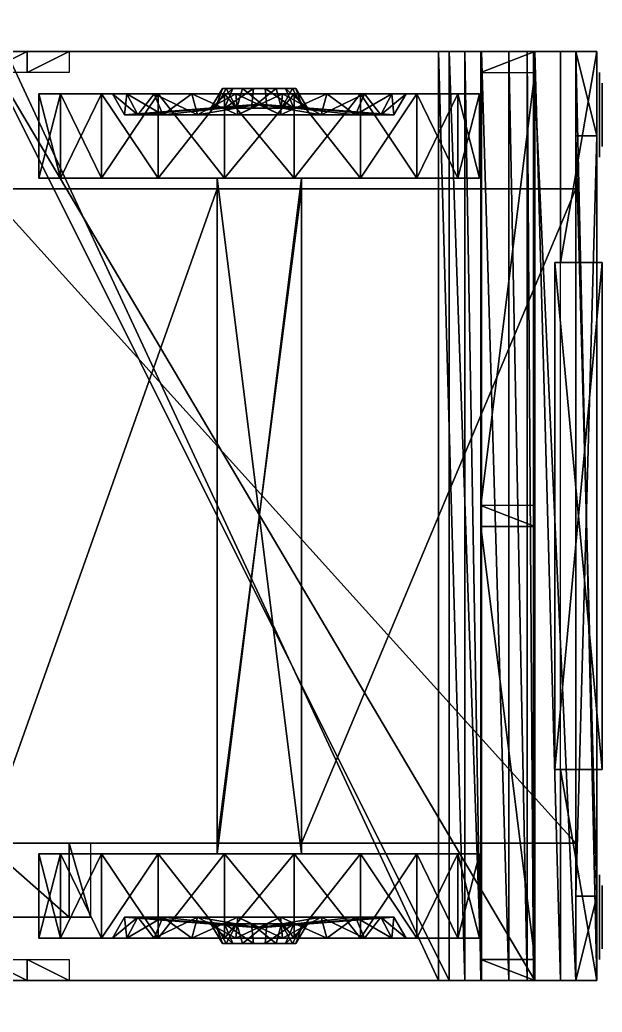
# Model space of a CAD drawing. Extents: x -1345 to -1158, y 336 to 432.
# Drawn here: x -1212.7 to -1157.5, y 337 to 431 of the extents above; entities that cross this region are included whole.
import ezdxf

# ---------------------------------------------------------------- set-up
doc = ezdxf.new("R2010")
doc.units = 0
for name, color, linetype in [('T1-BLACK', 8, 'CONTINUOUS'), ('T1-BODY', 7, 'CONTINUOUS'), ('T1-GLASS', 8, 'CONTINUOUS'), ('T1-HUB', 15, 'CONTINUOUS'), ('T1-LITE', 15, 'CONTINUOUS'), ('T1-ROOF', 7, 'CONTINUOUS'), ('T1-SILV', 15, 'CONTINUOUS'), ('T1-TIRE', 8, 'CONTINUOUS')]:
    doc.layers.add(name, color=color, linetype=linetype)

msp = doc.modelspace()

# ---------------------------------------------------------------- meshes
at = {"layer": 'T1-BLACK'}
mesh = msp.add_polyface(dxfattribs=at)
corners = [(-1157.5, 383, 40), (-1157.5, 383, 73.999893), (-1157.5, 362, 73.999893), (-1216, 428, 47.999996), (-1172, 428, 47.999996), (-1172, 340, 48.000004), (-1168.938477, 428, 47.390995), (-1168.938477, 340, 47.390995), (-1166.343018, 428, 45.656857), (-1166.343018, 340, 45.656864), (-1164.608887, 428, 43.061527), (-1164.608887, 340, 43.061523), (-1164, 428, 39.999996), (-1164, 340, 40.000004), (-1164, 428, 29.999969), (-1164, 340, 29.999977), (-1160, 428, 29.999969), (-1160, 340, 29.999977), (-1186, 352, 27.999908), (-1186, 416, 27.999998), (-1194, 416, 27.999998), (-1186, 352, 17.999908), (-1186, 416, 17.999998), (-1194, 352, 17.999908), (-1194, 416, 17.999998), (-1194, 352, 27.999908), (-1216, 366, 23.999975), (-1216, 402, 23.999905), (-1216, 402, 44), (-1216, 366, 44), (-1260, 366, 23.999975), (-1230, 418, 23.999903), (-1230, 418, 31.999903), (-1230, 350, 32.000004), (-1157.5, 406, 73.999893), (-1157.5, 385, 73.999893), (-1157.5, 385, 40), (-1157.5, 406, 39.999996), (-1229, 418.000122, 21.999952), (-1230, 418.000122, 34.000046), (-1230, 412.000122, 32.392345), (-1230, 407.607788, 27.99999), (-1230, 406.000122, 21.999971), (-1230, 407.607788, 15.999941), (-1230, 412.000122, 11.607594), (-1230, 418.000122, 9.999948), (-1230, 424, 11.607647), (-1230, 428.392029, 15.99995), (-1230, 430, 21.999969), (-1230, 428.392029, 27.999989), (-1230, 424, 32.392345), (-1236, 418.000122, 21.999952), (-1236, 418.000122, 35.000046), (-1236, 411.500122, 33.258377), (-1236, 406.741821, 28.500002), (-1236, 405.000122, 21.999971), (-1236, 406.741821, 15.499941), (-1236, 411.500122, 10.741574), (-1236, 418.000122, 8.999948), (-1236, 424.5, 10.741627), (-1236, 429.257996, 15.49995), (-1236, 431, 21.999969), (-1236, 429.257996, 28.5), (-1236, 424.5, 33.258366), (-1160, 353, 48.000004), (-1160, 415, 47.999996), (-1216, 415, 47.999996), (-1186, 353, 19.999908), (-1186, 415, 19.999998), (-1160, 415, 19.999998), (-1194, 353, 23.999908), (-1194, 415, 23.999998), (-1216, 353, 23.999908), (-1216, 415, 23.999998), (-1216, 353, 48.000004), (-1163.886719, 340, 85.000008), (-1163.886719, 428, 84.999992), (-1216, 428, 84.999992)]
mesh.append_faces([[corners[k] for k in face] for face in [(66, 71, 73)]], dxfattribs={"vtx0": -1})
mesh.append_faces([[corners[k] for k in face] for face in [(73, 72, 74)]], dxfattribs={"vtx0": -1, "vtx1": -1, "vtx2": -1})
mesh.append_faces([[corners[k] for k in face] for face in [(66, 69, 68), (66, 68, 71)]], dxfattribs={"vtx0": -1, "vtx2": -1})
mesh.append_faces([[corners[k] for k in face] for face in [(64, 65, 66), (67, 68, 69), (70, 71, 68), (72, 73, 71), (74, 66, 73)]], dxfattribs={"vtx1": -1, "vtx2": -1})
mesh.append_faces([[corners[k] for k in face] for face in [(0, 1, 2), (3, 4, 5), (4, 6, 7), (6, 8, 9), (8, 10, 11), (10, 12, 13), (12, 14, 15), (14, 16, 17), (18, 19, 20), (21, 22, 19), (23, 24, 22), (25, 20, 24), (26, 27, 28), (28, 29, 26), (27, 26, 30), (31, 32, 33), (34, 35, 36), (36, 37, 34), (38, 39, 40), (38, 40, 41), (38, 41, 42), (38, 42, 43), (38, 43, 44), (38, 44, 45), (38, 45, 46), (38, 46, 47), (38, 47, 48), (38, 48, 49), (38, 49, 50), (38, 50, 39), (51, 52, 53), (51, 53, 54), (51, 54, 55), (51, 55, 56), (51, 56, 57), (51, 57, 58), (51, 58, 59), (51, 59, 60), (51, 60, 61), (51, 61, 62), (51, 62, 63), (51, 63, 52), (66, 65, 69), (75, 76, 77)]], dxfattribs={"vtx2": -1})
mesh = msp.add_polyface(dxfattribs=at)
corners = [(-1157.5, 362, 73.999893), (-1157.5, 362, 40.000004), (-1157.5, 383, 40), (-1172, 340, 48.000004), (-1216, 340, 48.000004), (-1216, 428, 47.999996), (-1168.938477, 340, 47.390995), (-1172, 428, 47.999996), (-1166.343018, 340, 45.656864), (-1168.938477, 428, 47.390995), (-1164.608887, 340, 43.061523), (-1166.343018, 428, 45.656857), (-1164, 340, 40.000004), (-1164.608887, 428, 43.061527), (-1164, 340, 29.999977), (-1164, 428, 39.999996), (-1160, 340, 29.999977), (-1164, 428, 29.999969), (-1194, 416, 27.999998), (-1194, 352, 27.999908), (-1186, 352, 27.999908), (-1186, 416, 27.999998), (-1186, 352, 17.999908), (-1186, 416, 17.999998), (-1194, 352, 17.999908), (-1194, 416, 17.999998), (-1230, 355.999878, 32.392353), (-1230, 349.999878, 34.000053), (-1229, 349.999878, 22.000053), (-1230, 360.392212, 27.999994), (-1230, 361.999878, 21.999975), (-1230, 360.392212, 15.999945), (-1230, 355.999878, 11.607654), (-1230, 349.999878, 9.999953), (-1230, 343.999878, 11.607655), (-1230, 339.607483, 15.999958), (-1230, 337.999817, 21.99991), (-1230, 339.607483, 27.999996), (-1230, 343.999878, 32.392353), (-1236, 361.258179, 28.500006), (-1236, 356.499878, 33.258385), (-1236, 349.999878, 22.000053), (-1236, 362.999878, 21.999975), (-1236, 361.258179, 15.499945), (-1236, 356.499878, 10.741633), (-1236, 349.999878, 8.999953), (-1236, 343.499878, 10.741634), (-1236, 338.741516, 15.499958), (-1236, 336.999817, 21.99991), (-1236, 338.741516, 28.500008), (-1236, 343.499878, 33.258373), (-1236, 349.999878, 35.000053), (-1230, 350, 32.000004), (-1230, 350, 24.000004), (-1230, 418, 23.999903), (-1216, 353, 48.000004), (-1216, 353, 46.000004), (-1216, 346, 46.000004), (-1216, 346, 48.000004), (-1208, 353, 46.000004), (-1208, 346, 46.000004), (-1206, 353, 48.000004), (-1206, 346, 48.000004), (-1216, 415, 47.999996), (-1160, 353, 48.000004), (-1160, 415, 19.999998), (-1160, 353, 19.999908), (-1186, 353, 19.999908), (-1186, 415, 19.999998), (-1194, 353, 23.999908), (-1194, 415, 23.999998), (-1216, 353, 23.999908), (-1216, 428, 84.999992), (-1216, 340, 85.000008), (-1163.886719, 340, 85.000008)]
mesh.append_faces([[corners[k] for k in face] for face in [(63, 55, 64), (65, 66, 67), (68, 67, 69), (70, 69, 71)]], dxfattribs={"vtx0": -1, "vtx1": -1, "vtx2": -1})
mesh.append_faces([[corners[k] for k in face] for face in [(71, 69, 55)]], dxfattribs={"vtx1": -1})
mesh.append_faces([[corners[k] for k in face] for face in [(67, 66, 55), (69, 67, 55)]], dxfattribs={"vtx1": -1, "vtx2": -1})
mesh.append_faces([[corners[k] for k in face] for face in [(0, 1, 2), (3, 4, 5), (6, 3, 7), (8, 6, 9), (10, 8, 11), (12, 10, 13), (14, 12, 15), (16, 14, 17), (18, 19, 20), (21, 20, 22), (23, 22, 24), (25, 24, 19), (26, 27, 28), (29, 26, 28), (30, 29, 28), (31, 30, 28), (32, 31, 28), (33, 32, 28), (34, 33, 28), (35, 34, 28), (36, 35, 28), (37, 36, 28), (38, 37, 28), (27, 38, 28), (39, 40, 41), (42, 39, 41), (43, 42, 41), (44, 43, 41), (45, 44, 41), (46, 45, 41), (47, 46, 41), (48, 47, 41), (49, 48, 41), (50, 49, 41), (51, 50, 41), (52, 53, 54), (55, 56, 57), (57, 58, 55), (56, 59, 60), (60, 57, 56), (59, 61, 62), (62, 60, 59), (58, 57, 60), (60, 62, 58), (66, 64, 55), (72, 73, 74)]], dxfattribs={"vtx2": -1})
at = {"layer": 'T1-BODY'}
mesh = msp.add_polyface(dxfattribs=at)
corners = [(-1216, 428, 48.000076), (-1216, 340, 48.000137), (-1163.886719, 428, 84.999992), (-1161.434082, 428, 74.999992), (-1161.434082, 340, 75.000008), (-1163.886719, 340, 85.000008), (-1161.434082, 360, 75), (-1158, 360, 61.000137), (-1158, 340, 61.000137), (-1158, 360, 38.000137), (-1158, 340, 38.000137), (-1158, 428, 38.00013), (-1157.999512, 428, 30.00013), (-1157.999512, 340, 30.000137), (-1216, 342, 48.000084), (-1216, 342, 34.000137), (-1216, 340, 34.000137), (-1212, 342, 34.000137), (-1212, 340, 34.000137), (-1208, 342, 48.000084), (-1208, 340, 48.000137), (-1216, 340, 85.000008), (-1216, 340, 61.000137), (-1157.999512, 340, 48.000137), (-1172, 340, 48.000137), (-1168.938477, 340, 47.391129), (-1166.343018, 340, 45.656998), (-1164.608887, 340, 43.061657), (-1164, 340, 40.000137), (-1164, 340, 30.000137), (-1161.434082, 408, 75), (-1158, 408, 61.00013), (-1158, 428, 61.000076), (-1158, 408, 37.999943), (-1216, 426, 48.00013), (-1216, 426, 34.00013), (-1216, 428, 34.00013), (-1212, 426, 34.00013), (-1212, 428, 34.00013), (-1208, 426, 48.00013), (-1208, 428, 48.000076), (-1216, 428, 84.999992), (-1216, 428, 61.000076), (-1157.999512, 428, 48.000076), (-1172, 428, 48.000076), (-1168.938477, 428, 47.391068), (-1166.343018, 428, 45.656937), (-1164.608887, 428, 43.061596), (-1164, 428, 40.00013), (-1164, 428, 30.00013), (-1160, 340, 30.000137), (-1160, 428, 30.00013)]
mesh.append_faces([[corners[k] for k in face] for face in [(25, 23, 24), (26, 23, 25), (27, 23, 26), (28, 23, 27), (44, 43, 45), (45, 43, 46), (46, 43, 47), (47, 43, 48)]])
mesh.append_faces([[corners[k] for k in face] for face in [(4, 3, 2), (2, 5, 4), (8, 7, 6), (6, 4, 8), (10, 9, 7), (7, 8, 10), (13, 12, 11), (11, 10, 13), (14, 15, 16), (16, 1, 14), (15, 17, 18), (18, 16, 15), (17, 19, 20), (20, 18, 17), (8, 5, 21), (21, 22, 8), (23, 8, 22), (22, 1, 23), (18, 20, 1), (1, 16, 18), (13, 23, 28), (28, 29, 13), (30, 31, 32), (32, 3, 30), (31, 33, 11), (11, 32, 31), (36, 35, 34), (34, 0, 36), (38, 37, 35), (35, 36, 38), (40, 39, 37), (37, 38, 40), (41, 2, 32), (32, 42, 41), (42, 32, 43), (43, 0, 42), (0, 40, 38), (38, 36, 0), (48, 43, 12), (12, 49, 48), (13, 50, 51), (51, 12, 13)]], dxfattribs={"vtx2": -1})
at = {"layer": 'T1-GLASS'}
mesh = msp.add_polyface(dxfattribs=at)
corners = [(-1169, 383, 106), (-1163.886719, 383, 85), (-1163.886719, 342, 85), (-1169, 342, 106), (-1200, 340, 106.000008), (-1175.215576, 340, 106.000008), (-1170.064697, 340, 85.000008), (-1200, 340, 85.000008), (-1169, 385, 106), (-1163.886719, 385, 85), (-1163.886719, 426, 85), (-1169, 426, 106), (-1200, 428, 105.999992), (-1175.215576, 428, 105.999992), (-1170.064697, 428, 84.999992), (-1200, 428, 84.999992)]
mesh.append_faces([[corners[k] for k in face] for face in [(2, 1, 0), (0, 3, 2), (6, 5, 4), (4, 7, 6), (10, 9, 8), (8, 11, 10), (14, 13, 12), (12, 15, 14)]], dxfattribs={"vtx2": -1})
at = {"layer": 'T1-HUB'}
mesh = msp.add_polyface(dxfattribs=at)
corners = [(-1192.022217, 422, 33.650085), (-1195.866455, 422, 32.401047), (-1196.399414, 424, 33.447487), (-1192.205811, 424, 34.810078), (-1199.136719, 422, 30.025227), (-1199.967285, 424, 30.855677), (-1201.511963, 422, 26.755257), (-1202.558594, 424, 27.288465), (-1202.76123, 422, 22.911137), (-1203.920898, 424, 23.094866), (-1202.76123, 422, 18.869156), (-1203.921143, 424, 18.685415), (-1201.511963, 422, 15.024997), (-1202.558594, 424, 14.491793), (-1199.13623, 422, 11.755051), (-1199.966797, 424, 10.924513), (-1195.866699, 422, 9.37916), (-1196.399902, 424, 8.332644), (-1192.022217, 422, 8.130145), (-1192.205811, 424, 6.970127), (-1187.796387, 424, 6.970155), (-1187.97998, 422, 33.650116), (-1190.001221, 423, 20.890125), (-1187.980225, 422, 8.130185), (-1190.55249, 424.5, 24.370106), (-1192.492676, 424.5, 23.381527), (-1193.283936, 422.640625, 24.173096), (-1190.727539, 422.640625, 25.47567), (-1193.480957, 424.5, 21.441347), (-1194.586914, 422.640625, 21.616426), (-1193.140381, 424.5, 19.290577), (-1194.137939, 422.640625, 18.782347), (-1191.60083, 424.5, 17.750755), (-1192.108887, 422.640625, 16.753349), (-1189.449951, 424.5, 17.410135), (-1189.274902, 422.640625, 16.304449), (-1190.001221, 424.5, 20.890125)]
mesh.append_faces([[corners[k] for k in face] for face in [(4, 1, 22), (6, 4, 22), (8, 6, 22), (10, 8, 22), (12, 10, 22), (14, 12, 22), (16, 14, 22), (18, 16, 22), (23, 18, 22), (28, 25, 36), (30, 28, 36), (32, 30, 36), (34, 32, 36)]], dxfattribs={"vtx0": -1, "vtx1": -1, "vtx2": -1})
mesh.append_faces([[corners[k] for k in face] for face in [(1, 0, 22), (25, 24, 36)]], dxfattribs={"vtx0": -1, "vtx2": -1})
mesh.append_faces([[corners[k] for k in face] for face in [(5, 2, 1), (7, 5, 4), (9, 7, 6), (11, 9, 8), (13, 11, 10), (15, 13, 12), (17, 15, 14), (19, 17, 16), (20, 19, 18), (29, 26, 25), (31, 29, 28), (33, 31, 30), (35, 33, 32)]], dxfattribs={"vtx1": -1, "vtx2": -1})
mesh.append_faces([[corners[k] for k in face] for face in [(0, 1, 2), (2, 3, 0), (1, 4, 5), (4, 6, 7), (6, 8, 9), (8, 10, 11), (10, 12, 13), (12, 14, 15), (14, 16, 17), (16, 18, 19), (21, 0, 3), (24, 25, 26), (26, 27, 24), (25, 28, 29), (28, 30, 31), (30, 32, 33), (32, 34, 35)]], dxfattribs={"vtx2": -1})
mesh = msp.add_polyface(dxfattribs=at)
corners = [(-1192.022217, 422, 8.130145), (-1187.980225, 422, 8.130185), (-1187.796387, 424, 6.970155), (-1184.135986, 422, 9.379215), (-1183.602783, 424, 8.332726), (-1180.865967, 422, 11.755031), (-1180.0354, 424, 10.924522), (-1178.490479, 422, 15.024977), (-1177.444092, 424, 14.491743), (-1177.241699, 422, 18.869076), (-1176.081543, 424, 18.685366), (-1177.241211, 422, 22.911097), (-1176.081055, 424, 23.094835), (-1178.490723, 422, 26.755196), (-1177.444092, 424, 27.288406), (-1180.866211, 422, 30.025217), (-1180.035889, 424, 30.855696), (-1184.135986, 422, 32.401096), (-1183.602783, 424, 33.447556), (-1187.97998, 422, 33.650116), (-1187.796387, 424, 34.810104), (-1192.205811, 424, 34.810078), (-1190.001221, 423, 20.890125), (-1192.022217, 422, 33.650085), (-1189.449951, 424.5, 17.410135), (-1187.509766, 424.5, 18.398706), (-1186.718506, 422.640625, 17.607136), (-1189.274902, 422.640625, 16.304449), (-1186.521484, 424.5, 20.338905), (-1185.415527, 422.640625, 20.163826), (-1186.862061, 424.5, 22.489676), (-1185.864502, 422.640625, 22.997906), (-1188.401611, 424.5, 24.029476), (-1187.893555, 422.640625, 25.026749), (-1190.55249, 424.5, 24.370106), (-1190.727539, 422.640625, 25.47567), (-1190.001221, 424.5, 20.890125)]
mesh.append_faces([[corners[k] for k in face] for face in [(3, 1, 22), (5, 3, 22), (7, 5, 22), (9, 7, 22), (11, 9, 22), (13, 11, 22), (15, 13, 22), (17, 15, 22), (19, 17, 22), (23, 19, 22), (25, 24, 36), (28, 25, 36), (30, 28, 36), (32, 30, 36), (34, 32, 36)]], dxfattribs={"vtx0": -1, "vtx1": -1, "vtx2": -1})
mesh.append_faces([[corners[k] for k in face] for face in [(4, 2, 1), (6, 4, 3), (8, 6, 5), (10, 8, 7), (12, 10, 9), (14, 12, 11), (16, 14, 13), (18, 16, 15), (20, 18, 17), (21, 20, 19), (26, 27, 24), (29, 26, 25), (31, 29, 28), (33, 31, 30), (35, 33, 32)]], dxfattribs={"vtx1": -1, "vtx2": -1})
mesh.append_faces([[corners[k] for k in face] for face in [(0, 1, 2), (1, 3, 4), (3, 5, 6), (5, 7, 8), (7, 9, 10), (9, 11, 12), (11, 13, 14), (13, 15, 16), (15, 17, 18), (17, 19, 20), (24, 25, 26), (25, 28, 29), (28, 30, 31), (30, 32, 33), (32, 34, 35)]], dxfattribs={"vtx2": -1})
mesh = msp.add_polyface(dxfattribs=at)
corners = [(-1196.399414, 344.000183, 33.447495), (-1195.866455, 346.000122, 32.401054), (-1192.022217, 346.000183, 33.650093), (-1192.205811, 344.000122, 34.810085), (-1199.967285, 344.000183, 30.855684), (-1199.136719, 346.000183, 30.025234), (-1202.558594, 344.000122, 27.288473), (-1201.511963, 346.000122, 26.755198), (-1203.920898, 344.000122, 23.094873), (-1202.76123, 346.000122, 22.911144), (-1203.921143, 344.000122, 18.685423), (-1202.76123, 346.000122, 18.869164), (-1202.558594, 344.000122, 14.4918), (-1201.511963, 346.000122, 15.024989), (-1199.966797, 344.000122, 10.924567), (-1199.13623, 346.000122, 11.75501), (-1196.399902, 344.000183, 8.332699), (-1195.866699, 346.000183, 9.379119), (-1192.205811, 344.000183, 6.970119), (-1192.022217, 346.000122, 8.130104), (-1187.796387, 344.000122, 6.970149), (-1187.97998, 346.000122, 33.650124), (-1190.001221, 345, 20.890133), (-1187.980225, 346.000183, 8.130144), (-1193.283936, 345.359497, 24.173103), (-1192.492676, 343.5, 23.381535), (-1190.55249, 343.5, 24.370113), (-1190.727539, 345.359497, 25.475744), (-1194.586914, 345.359497, 21.616434), (-1193.480957, 343.5, 21.441355), (-1194.137939, 345.359497, 18.782354), (-1193.140381, 343.5, 19.290585), (-1192.108887, 345.359497, 16.753424), (-1191.60083, 343.5, 17.750763), (-1189.274902, 345.359497, 16.304523), (-1189.449951, 343.5, 17.410143), (-1190.001221, 343.5, 20.890133)]
mesh.append_faces([[corners[k] for k in face] for face in [(22, 1, 5), (22, 5, 7), (22, 7, 9), (22, 9, 11), (22, 11, 13), (22, 13, 15), (22, 15, 17), (22, 17, 19), (22, 19, 23), (36, 25, 29), (36, 29, 31), (36, 31, 33), (36, 33, 35)]], dxfattribs={"vtx0": -1, "vtx1": -1, "vtx2": -1})
mesh.append_faces([[corners[k] for k in face] for face in [(1, 0, 4), (5, 4, 6), (7, 6, 8), (9, 8, 10), (11, 10, 12), (13, 12, 14), (15, 14, 16), (17, 16, 18), (19, 18, 20), (25, 24, 28), (29, 28, 30), (31, 30, 32), (33, 32, 34)]], dxfattribs={"vtx0": -1, "vtx2": -1})
mesh.append_faces([[corners[k] for k in face] for face in [(22, 2, 1), (36, 26, 25)]], dxfattribs={"vtx1": -1, "vtx2": -1})
mesh.append_faces([[corners[k] for k in face] for face in [(0, 1, 2), (2, 3, 0), (4, 5, 1), (6, 7, 5), (8, 9, 7), (10, 11, 9), (12, 13, 11), (14, 15, 13), (16, 17, 15), (18, 19, 17), (3, 2, 21), (24, 25, 26), (26, 27, 24), (28, 29, 25), (30, 31, 29), (32, 33, 31), (34, 35, 33)]], dxfattribs={"vtx2": -1})
mesh = msp.add_polyface(dxfattribs=at)
corners = [(-1187.796387, 344.000122, 6.970149), (-1187.980225, 346.000183, 8.130144), (-1192.022217, 346.000122, 8.130104), (-1183.602783, 344.000122, 8.332781), (-1184.135986, 346.000122, 9.379174), (-1180.0354, 344.000122, 10.924577), (-1180.865967, 346.000122, 11.75499), (-1177.444092, 344.000183, 14.491751), (-1178.490479, 346.000122, 15.024969), (-1176.081543, 344.000122, 18.685373), (-1177.241699, 346.000183, 18.869083), (-1176.081055, 344.000122, 23.094843), (-1177.241211, 346.000122, 22.911104), (-1177.444092, 344.000122, 27.288414), (-1178.490723, 346.000183, 26.755136), (-1180.035889, 344.000183, 30.855703), (-1180.866211, 346.000122, 30.025225), (-1183.602783, 344.000122, 33.447563), (-1184.135986, 346.000122, 32.401104), (-1187.796387, 344.000122, 34.810112), (-1187.97998, 346.000122, 33.650124), (-1192.205811, 344.000122, 34.810085), (-1190.001221, 345, 20.890133), (-1192.022217, 346.000183, 33.650093), (-1186.718506, 345.359497, 17.607143), (-1187.509766, 343.5, 18.398714), (-1189.449951, 343.5, 17.410143), (-1189.274902, 345.359497, 16.304523), (-1185.415527, 345.359619, 20.163834), (-1186.521484, 343.5, 20.338913), (-1185.864502, 345.359619, 22.997913), (-1186.862061, 343.5, 22.489683), (-1187.893555, 345.359497, 25.026823), (-1188.401611, 343.5, 24.029484), (-1190.727539, 345.359497, 25.475744), (-1190.55249, 343.5, 24.370113), (-1190.001221, 343.5, 20.890133)]
mesh.append_faces([[corners[k] for k in face] for face in [(22, 1, 4), (22, 4, 6), (22, 6, 8), (22, 8, 10), (22, 10, 12), (22, 12, 14), (22, 14, 16), (22, 16, 18), (22, 18, 20), (22, 20, 23), (36, 26, 25), (36, 25, 29), (36, 29, 31), (36, 31, 33), (36, 33, 35)]], dxfattribs={"vtx0": -1, "vtx1": -1, "vtx2": -1})
mesh.append_faces([[corners[k] for k in face] for face in [(1, 0, 3), (4, 3, 5), (6, 5, 7), (8, 7, 9), (10, 9, 11), (12, 11, 13), (14, 13, 15), (16, 15, 17), (18, 17, 19), (20, 19, 21), (26, 27, 24), (25, 24, 28), (29, 28, 30), (31, 30, 32), (33, 32, 34)]], dxfattribs={"vtx0": -1, "vtx2": -1})
mesh.append_faces([[corners[k] for k in face] for face in [(0, 1, 2), (3, 4, 1), (5, 6, 4), (7, 8, 6), (9, 10, 8), (11, 12, 10), (13, 14, 12), (15, 16, 14), (17, 18, 16), (19, 20, 18), (24, 25, 26), (28, 29, 25), (30, 31, 29), (32, 33, 31), (34, 35, 33)]], dxfattribs={"vtx2": -1})
at = {"layer": 'T1-LITE'}
mesh = msp.add_polyface(dxfattribs=at)
corners = [(-1157.5, 348.598022, 43.500004), (-1157.5, 347.5, 44.598022), (-1157.5, 346, 45.000004), (-1157.5, 344.5, 44.598022), (-1157.5, 343.401978, 43.500004), (-1157.5, 343, 42.000004), (-1157.5, 343.401978, 40.500004), (-1157.5, 344.5, 39.401985), (-1157.5, 346, 39.000004), (-1157.5, 347.5, 39.401985), (-1157.5, 348.598022, 40.500004), (-1157.5, 349, 42.000004), (-1157.5, 419.401978, 43.499996), (-1157.5, 420.5, 44.598015), (-1157.5, 422, 44.999996), (-1157.5, 423.5, 44.598015), (-1157.5, 424.598022, 43.499996), (-1157.5, 425, 41.999996), (-1157.5, 424.598022, 40.499996), (-1157.5, 423.5, 39.401978), (-1157.5, 422, 38.999996), (-1157.5, 420.5, 39.401978), (-1157.5, 419.401978, 40.499996), (-1157.5, 419, 41.999996)]
mesh.append_faces([[corners[k] for k in face] for face in [(0, 10, 11)]], dxfattribs={"vtx0": -1})
mesh.append_faces([[corners[k] for k in face] for face in [(0, 2, 3), (0, 3, 4), (0, 4, 5), (0, 5, 6), (0, 6, 7), (0, 7, 8), (0, 8, 9), (0, 9, 10)]], dxfattribs={"vtx0": -1, "vtx2": -1})
mesh.append_faces([[corners[k] for k in face] for face in [(23, 22, 12)]], dxfattribs={"vtx1": -1})
mesh.append_faces([[corners[k] for k in face] for face in [(15, 14, 12), (16, 15, 12), (17, 16, 12), (18, 17, 12), (19, 18, 12), (20, 19, 12), (21, 20, 12), (22, 21, 12)]], dxfattribs={"vtx1": -1, "vtx2": -1})
mesh.append_faces([[corners[k] for k in face] for face in [(0, 1, 2), (14, 13, 12)]], dxfattribs={"vtx2": -1})
at = {"layer": 'T1-ROOF'}
mesh = msp.add_polyface(dxfattribs=at)
corners = [(-1216, 428, 48.000076), (-1216, 428, 111.999992), (-1216, 340, 112.000275), (-1216, 340, 48.000137), (-1214, 428, 113.999992), (-1214, 340, 114.000275), (-1173, 428, 114.000092), (-1173, 340, 114.000374), (-1170.523682, 428, 112.057594), (-1170.523682, 340, 112.057877), (-1169, 428, 105.999992), (-1169, 340, 106.000275), (-1163.886719, 428, 84.999992), (-1163.886719, 340, 85.000008), (-1175.21582, 340, 106.000175), (-1200, 340, 106.000275), (-1200, 340, 85.000008), (-1216, 340, 85.000008), (-1170.064697, 340, 85.000008), (-1169, 342, 106), (-1163.886719, 342, 85), (-1175.21582, 428, 105.999893), (-1200, 428, 105.999992), (-1200, 428, 84.999992), (-1216, 428, 84.999992), (-1170.064697, 428, 84.999992), (-1169, 426, 106.000267), (-1163.886719, 426, 85)]
mesh.append_faces([[corners[k] for k in face] for face in [(2, 15, 5), (9, 7, 14), (14, 11, 9), (4, 22, 1), (21, 6, 8), (8, 10, 21)]])
mesh.append_faces([[corners[k] for k in face] for face in [(2, 1, 0), (0, 3, 2), (5, 4, 1), (1, 2, 5), (7, 6, 4), (4, 5, 7), (9, 8, 6), (6, 7, 9), (11, 10, 8), (8, 9, 11), (14, 7, 5), (5, 15, 14), (16, 15, 2), (2, 17, 16), (13, 11, 14), (14, 18, 13), (13, 20, 19), (19, 11, 13), (4, 6, 21), (21, 22, 4), (1, 22, 23), (23, 24, 1), (21, 10, 12), (12, 25, 21), (26, 27, 12), (12, 10, 26)]], dxfattribs={"vtx2": -1})
at = {"layer": 'T1-SILV'}
mesh = msp.add_polyface(dxfattribs=at)
corners = [(-1169, 385, 106), (-1163.886719, 385, 85), (-1163.886719, 383, 85), (-1169, 383, 106.000267), (-1160, 340, 30.000137), (-1160, 428, 30.00013), (-1160, 428, 21.999996), (-1160, 340, 22.000004), (-1160, 420, 30.000076), (-1160, 348, 30.000137), (-1160, 348, 16.000004), (-1160, 420, 15.999997), (-1158, 348, 22.000004), (-1158, 348, 30.000137), (-1158, 348, 16.000004), (-1158, 420, 30.000076), (-1158, 420, 15.999997), (-1157.75, 342, 46.000137), (-1157.75, 350, 46.000137), (-1157.75, 350, 38.000137), (-1157.75, 342, 38.000137), (-1162, 360, 76), (-1162, 408, 76), (-1157.5, 408, 76), (-1157.5, 360, 76), (-1162, 408, 37.999943), (-1162, 360, 38.000137), (-1157.5, 360, 38.000137), (-1157.5, 408, 37.999943), (-1228, 350, 56.000137), (-1224, 350, 56.000137), (-1224, 350, 51.828506), (-1228, 346, 56.000137), (-1224, 346, 56.000137), (-1224, 346, 51.828506), (-1222.171631, 350, 50.000137), (-1216, 350, 50.000137), (-1216, 350, 46.000137), (-1222.171631, 346, 50.000137), (-1216, 346, 50.000137), (-1216, 346, 46.000137), (-1223.828125, 350, 46.000137), (-1223.828125, 346, 46.000137), (-1228, 350, 50.171768), (-1228, 346, 50.171768), (-1228.828369, 345.17157, 56.000137), (-1226, 344, 56.000137), (-1223.171631, 345.17157, 56.000137), (-1222, 348, 56.000137), (-1223.171631, 350.82843, 56.000137), (-1226, 352, 56.000137), (-1228.828369, 350.82843, 56.000137), (-1230, 348, 56.000137), (-1228.828369, 345.17157, 108), (-1226, 344, 108), (-1223.171631, 345.17157, 108), (-1222, 348, 108), (-1223.171631, 350.82843, 108), (-1226, 352, 108), (-1228.828369, 350.82843, 108), (-1230, 348, 108), (-1228, 348, 108), (-1227.414063, 346.585815, 108), (-1227.414063, 346.585815, 161), (-1228, 348, 161), (-1226, 346, 108), (-1226, 346, 161), (-1224.585938, 346.585815, 108), (-1224.585938, 346.585815, 161), (-1224, 348, 108), (-1224, 348, 161), (-1224.585938, 349.414185, 108), (-1224.585938, 349.414185, 161), (-1226, 350, 108), (-1226, 350, 161), (-1227.414063, 349.414185, 108), (-1227.414063, 349.414185, 161), (-1158, 420, 21.999996), (-1157.75, 426, 46.00013), (-1157.75, 418, 46.000076), (-1157.75, 418, 38.000076), (-1157.75, 426, 38.00013), (-1157.5, 362, 38.000137), (-1157.5, 362, 75.999893), (-1157.5, 406, 37.999943), (-1157.5, 406, 75.999893), (-1157.5, 362, 40.000137), (-1157.5, 406, 39.999943), (-1157.5, 362, 73.999893), (-1157.5, 406, 73.999893), (-1157.5, 385, 40.000134), (-1157.5, 383, 40.000134), (-1157.5, 383, 73.999893), (-1157.5, 385, 73.999893)]
mesh.append_faces([[corners[k] for k in face] for face in [(7, 14, 12), (13, 9, 4), (7, 10, 14), (77, 16, 6), (5, 8, 15), (16, 11, 6)]])
mesh.append_faces([[corners[k] for k in face] for face in [(53, 59, 60)]], dxfattribs={"vtx0": -1})
mesh.append_faces([[corners[k] for k in face] for face in [(35, 37, 41), (35, 41, 43), (34, 32, 44), (43, 31, 35), (53, 55, 56), (53, 56, 57), (53, 57, 58), (53, 58, 59)]], dxfattribs={"vtx0": -1, "vtx2": -1})
mesh.append_faces([[corners[k] for k in face] for face in [(52, 51, 45)]], dxfattribs={"vtx1": -1})
mesh.append_faces([[corners[k] for k in face] for face in [(42, 40, 38), (44, 42, 38), (43, 29, 31), (38, 34, 44), (48, 47, 45), (49, 48, 45), (50, 49, 45), (51, 50, 45)]], dxfattribs={"vtx1": -1, "vtx2": -1})
mesh.append_faces([[corners[k] for k in face] for face in [(2, 1, 0), (0, 3, 2), (4, 5, 6), (6, 7, 4), (10, 9, 8), (8, 11, 10), (4, 7, 12), (12, 13, 4), (15, 8, 9), (9, 13, 15), (14, 10, 11), (11, 16, 14), (19, 18, 17), (17, 20, 19), (23, 22, 21), (21, 24, 23), (27, 26, 25), (25, 28, 27), (24, 21, 26), (26, 27, 24), (29, 30, 31), (34, 33, 32), (33, 30, 29), (29, 32, 33), (34, 31, 30), (30, 33, 34), (35, 36, 37), (40, 39, 38), (39, 36, 35), (35, 38, 39), (40, 37, 36), (36, 39, 40), (42, 41, 37), (37, 40, 42), (44, 43, 41), (41, 42, 44), (32, 29, 43), (43, 44, 32), (38, 35, 31), (31, 34, 38), (47, 46, 45), (53, 54, 55), (52, 45, 53), (53, 60, 52), (45, 46, 54), (54, 53, 45), (46, 47, 55), (55, 54, 46), (47, 48, 56), (56, 55, 47), (48, 49, 57), (57, 56, 48), (49, 50, 58), (58, 57, 49), (50, 51, 59), (59, 58, 50), (51, 52, 60), (60, 59, 51), (61, 62, 63), (63, 64, 61), (62, 65, 66), (66, 63, 62), (65, 67, 68), (68, 66, 65), (67, 69, 70), (70, 68, 67), (69, 71, 72), (72, 70, 69), (71, 73, 74), (74, 72, 71), (73, 75, 76), (76, 74, 73), (75, 61, 64), (64, 76, 75), (77, 6, 5), (5, 15, 77), (78, 79, 80), (80, 81, 78), (25, 22, 23), (23, 28, 25), (13, 14, 16), (16, 15, 13), (27, 82, 83), (83, 24, 27), (85, 84, 28), (28, 23, 85), (86, 82, 84), (84, 87, 86), (88, 89, 85), (85, 83, 88), (92, 91, 90), (90, 93, 92)]], dxfattribs={"vtx2": -1})
at = {"layer": 'T1-TIRE'}
mesh = msp.add_polyface(dxfattribs=at)
corners = [(-1294.328613, 416, 17.404839), (-1294.329102, 416, 23.952759), (-1294.329102, 406, 23.952759), (-1294.328613, 406, 17.404839), (-1294.328613, 428, 17.404837), (-1294.329102, 428, 23.952757), (-1294.329102, 418, 23.952757), (-1294.328613, 418, 17.404837), (-1204.943359, 424, 35.826508), (-1208.830078, 424, 30.477337), (-1208.82959, 416, 30.477388), (-1204.943359, 416, 35.826508), (-1210.873047, 424, 24.189096), (-1210.873047, 416, 24.189077), (-1210.873047, 424, 17.577177), (-1210.873047, 416, 17.577179), (-1208.829834, 424, 11.288853), (-1208.830078, 416, 11.288834), (-1204.943848, 424, 5.9397), (-1204.943359, 416, 5.939744), (-1202.553223, 424, 27.279297), (-1203.915527, 424, 23.087116), (-1203.915283, 424, 18.679186), (-1294.328613, 362, 17.404842), (-1294.328613, 352, 17.404842), (-1296.352539, 352, 11.177259), (-1294.329102, 362, 23.952763), (-1294.329102, 352, 23.952763), (-1294.328613, 350, 17.404844), (-1294.328613, 340, 17.404844), (-1296.352539, 340, 11.17726), (-1294.329102, 350, 23.952765), (-1294.329102, 340, 23.952765), (-1208.82959, 352, 30.477325), (-1208.830078, 344, 30.477345), (-1204.943359, 344, 35.826515), (-1210.873047, 352, 24.189081), (-1210.873047, 344, 24.189104), (-1210.873047, 352, 17.577183), (-1210.873047, 344, 17.577185), (-1208.830078, 352, 11.288839), (-1208.829834, 344, 11.288907), (-1204.943359, 352, 5.93975), (-1204.943848, 344, 5.939693), (-1202.553223, 344, 27.279305), (-1203.915527, 344, 23.087124), (-1203.915283, 344, 18.679193)]
mesh.append_faces([[corners[k] for k in face] for face in [(2, 3, 0), (6, 7, 4), (10, 11, 8), (13, 10, 9), (15, 13, 12), (17, 15, 14), (19, 17, 16), (12, 9, 20), (14, 12, 21), (16, 14, 22), (24, 23, 26), (29, 28, 31), (34, 33, 36), (37, 36, 38), (39, 38, 40), (41, 40, 42), (44, 34, 37), (45, 37, 39), (46, 39, 41)]], dxfattribs={"vtx0": -1, "vtx1": -1, "vtx2": -1})
mesh.append_faces([[corners[k] for k in face] for face in [(0, 1, 2), (4, 5, 6), (8, 9, 10), (9, 12, 13), (12, 14, 15), (14, 16, 17), (16, 18, 19), (23, 24, 25), (26, 27, 24), (28, 29, 30), (31, 32, 29), (33, 34, 35), (36, 37, 34), (38, 39, 37), (40, 41, 39), (42, 43, 41)]], dxfattribs={"vtx2": -1})
mesh = msp.add_polyface(dxfattribs=at)
corners = [(-1204.943359, 416, 35.826508), (-1208.82959, 416, 30.477388), (-1190, 416, 20.883127), (-1210.873047, 416, 24.189077), (-1210.873047, 416, 17.577179), (-1208.830078, 416, 11.288834), (-1204.943359, 416, 5.939744), (-1199.594482, 424, 39.712875), (-1204.943359, 424, 35.826508), (-1199.594482, 416, 39.712856), (-1204.943848, 424, 5.9397), (-1199.594482, 424, 2.053372), (-1199.594482, 416, 2.053372), (-1199.962402, 424, 30.845377), (-1202.553223, 424, 27.279297), (-1208.830078, 424, 30.477337), (-1203.915527, 424, 23.087116), (-1210.873047, 424, 24.189096), (-1203.915283, 424, 18.679186), (-1210.873047, 424, 17.577177), (-1202.553223, 424, 14.486923), (-1208.829834, 424, 11.288853), (-1199.962402, 424, 10.920833), (-1190, 352, 20.883131), (-1208.82959, 352, 30.477325), (-1204.943359, 352, 35.826515), (-1210.873047, 352, 24.189081), (-1210.873047, 352, 17.577183), (-1208.830078, 352, 11.288839), (-1204.943359, 352, 5.93975), (-1204.943359, 344, 35.826515), (-1199.594482, 344, 39.712883), (-1199.594482, 352, 39.712864), (-1199.594482, 352, 2.053378), (-1199.594482, 344, 2.053379), (-1204.943848, 344, 5.939693), (-1208.830078, 344, 30.477345), (-1202.553223, 344, 27.279305), (-1199.962402, 344, 30.845385), (-1210.873047, 344, 24.189104), (-1203.915527, 344, 23.087124), (-1210.873047, 344, 17.577185), (-1203.915283, 344, 18.679193), (-1208.829834, 344, 11.288907), (-1202.553223, 344, 14.486931), (-1199.962402, 344, 10.920887)]
mesh.append_faces([[corners[k] for k in face] for face in [(0, 1, 2), (1, 3, 2), (3, 4, 2), (4, 5, 2), (5, 6, 2), (23, 24, 25), (23, 26, 24), (23, 27, 26), (23, 28, 27), (23, 29, 28)]])
mesh.append_faces([[corners[k] for k in face] for face in [(0, 9, 7), (12, 6, 10), (15, 8, 13), (10, 21, 20), (11, 10, 22), (31, 32, 25), (30, 25, 24), (35, 29, 33), (38, 30, 36), (44, 43, 35), (45, 35, 34)]], dxfattribs={"vtx0": -1, "vtx1": -1, "vtx2": -1})
mesh.append_faces([[corners[k] for k in face] for face in [(7, 8, 0), (10, 11, 12), (13, 14, 15), (14, 16, 17), (16, 18, 19), (18, 20, 21), (20, 22, 10), (25, 30, 31), (33, 34, 35), (36, 37, 38), (39, 40, 37), (41, 42, 40), (43, 44, 42), (35, 45, 44)]], dxfattribs={"vtx2": -1})
mesh = msp.add_polyface(dxfattribs=at)
corners = [(-1193.306152, 416, 41.756065), (-1199.594482, 416, 39.712856), (-1190, 416, 20.883127), (-1204.943359, 416, 35.826508), (-1204.943359, 416, 5.939744), (-1199.594482, 416, 2.053372), (-1193.306152, 416, 0.010175), (-1186.694092, 416, 0.0102), (-1180.405762, 416, 2.05339), (-1180.406006, 416, 39.712868), (-1186.694092, 416, 41.756065), (-1193.306152, 424, 41.756065), (-1199.594482, 424, 39.712875), (-1199.594482, 424, 2.053372), (-1193.306152, 424, 0.010193), (-1186.694092, 424, 0.010199), (-1180.405762, 424, 2.053389), (-1180.406006, 424, 39.712868), (-1186.694092, 424, 41.756096), (-1192.204102, 424, 34.798416), (-1196.396484, 424, 33.436287), (-1199.962402, 424, 30.845377), (-1204.943359, 424, 35.826508), (-1199.962402, 424, 10.920833), (-1196.396484, 424, 8.329899), (-1192.204102, 424, 6.967794), (-1187.796143, 424, 6.967823), (-1183.604004, 424, 8.329937), (-1183.604004, 424, 33.436306), (-1187.795898, 424, 34.798447)]
mesh.append_faces([[corners[k] for k in face] for face in [(0, 1, 2), (1, 3, 2), (4, 5, 2), (5, 6, 2), (6, 7, 2), (7, 8, 2), (9, 10, 2), (10, 0, 2)]])
mesh.append_faces([[corners[k] for k in face] for face in [(6, 5, 13), (7, 6, 14), (8, 7, 15), (10, 9, 17), (0, 10, 18), (22, 12, 20), (14, 13, 24), (15, 14, 25), (16, 15, 26), (18, 17, 28), (11, 18, 29)]], dxfattribs={"vtx0": -1, "vtx1": -1, "vtx2": -1})
mesh.append_faces([[corners[k] for k in face] for face in [(1, 0, 11), (12, 11, 19)]], dxfattribs={"vtx0": -1, "vtx2": -1})
mesh.append_faces([[corners[k] for k in face] for face in [(11, 12, 1), (13, 14, 6), (14, 15, 7), (15, 16, 8), (17, 18, 10), (18, 11, 0), (19, 20, 12), (20, 21, 22), (23, 24, 13), (24, 25, 14), (25, 26, 15), (26, 27, 16), (28, 29, 18), (29, 19, 11)]], dxfattribs={"vtx2": -1})
mesh = msp.add_polyface(dxfattribs=at)
corners = [(-1180.405762, 416, 2.05339), (-1175.056885, 416, 5.939699), (-1190, 416, 20.883127), (-1171.17041, 416, 11.288834), (-1169.127197, 416, 17.577168), (-1169.126953, 416, 24.189089), (-1171.17041, 416, 30.477379), (-1175.056885, 416, 35.826485), (-1180.406006, 416, 39.712868), (-1180.405762, 424, 2.053389), (-1175.056885, 424, 5.939712), (-1171.17041, 424, 11.288833), (-1169.127197, 424, 17.577166), (-1169.126953, 424, 24.189087), (-1171.17041, 424, 30.477377), (-1175.056885, 424, 35.826485), (-1180.406006, 424, 39.712868), (-1183.604004, 424, 8.329937), (-1180.037842, 424, 10.920823), (-1177.447021, 424, 14.486913), (-1176.084961, 424, 18.679115), (-1176.084961, 424, 23.087076), (-1177.447021, 424, 27.279285), (-1180.038086, 424, 30.845377), (-1183.604004, 424, 33.436306)]
mesh.append_faces([[corners[k] for k in face] for face in [(0, 1, 2), (1, 3, 2), (3, 4, 2), (4, 5, 2), (5, 6, 2), (6, 7, 2), (7, 8, 2)]])
mesh.append_faces([[corners[k] for k in face] for face in [(1, 0, 9), (3, 1, 10), (4, 3, 11), (5, 4, 12), (6, 5, 13), (7, 6, 14), (8, 7, 15), (10, 9, 17), (11, 10, 18), (12, 11, 19), (13, 12, 20), (14, 13, 21), (15, 14, 22), (16, 15, 23)]], dxfattribs={"vtx0": -1, "vtx1": -1, "vtx2": -1})
mesh.append_faces([[corners[k] for k in face] for face in [(9, 10, 1), (10, 11, 3), (11, 12, 4), (12, 13, 5), (13, 14, 6), (14, 15, 7), (15, 16, 8), (17, 18, 10), (18, 19, 11), (19, 20, 12), (20, 21, 13), (21, 22, 14), (22, 23, 15), (23, 24, 16)]], dxfattribs={"vtx2": -1})
mesh = msp.add_polyface(dxfattribs=at)
corners = [(-1190, 352, 20.883131), (-1199.594482, 352, 39.712864), (-1193.306152, 352, 41.756073), (-1204.943359, 352, 35.826515), (-1199.594482, 352, 2.053378), (-1204.943359, 352, 5.93975), (-1193.306152, 352, 0.01018), (-1186.694092, 352, 0.010205), (-1180.405762, 352, 2.053395), (-1186.694092, 352, 41.756073), (-1180.406006, 352, 39.712875), (-1199.594482, 344, 39.712883), (-1193.306152, 344, 41.756073), (-1193.306152, 344, 0.0102), (-1199.594482, 344, 2.053379), (-1186.694092, 344, 0.010206), (-1180.405762, 344, 2.053396), (-1186.694092, 344, 41.756104), (-1180.406006, 344, 39.712875), (-1196.396484, 344, 33.436295), (-1192.204102, 344, 34.798424), (-1204.943359, 344, 35.826515), (-1199.962402, 344, 30.845385), (-1196.396484, 344, 8.329953), (-1199.962402, 344, 10.920887), (-1192.204102, 344, 6.967787), (-1187.796143, 344, 6.967816), (-1183.604004, 344, 8.329991), (-1187.795898, 344, 34.798454), (-1183.604004, 344, 33.436314)]
mesh.append_faces([[corners[k] for k in face] for face in [(0, 1, 2), (0, 3, 1), (0, 4, 5), (0, 6, 4), (0, 7, 6), (0, 8, 7), (0, 9, 10), (0, 2, 9)]])
mesh.append_faces([[corners[k] for k in face] for face in [(14, 4, 6), (13, 6, 7), (15, 7, 8), (18, 10, 9), (17, 9, 2), (19, 11, 21), (23, 14, 13), (25, 13, 15), (26, 15, 16), (29, 18, 17), (28, 17, 12)]], dxfattribs={"vtx0": -1, "vtx1": -1, "vtx2": -1})
mesh.append_faces([[corners[k] for k in face] for face in [(12, 2, 1), (20, 12, 11)]], dxfattribs={"vtx1": -1, "vtx2": -1})
mesh.append_faces([[corners[k] for k in face] for face in [(1, 11, 12), (6, 13, 14), (7, 15, 13), (8, 16, 15), (9, 17, 18), (2, 12, 17), (11, 19, 20), (21, 22, 19), (14, 23, 24), (13, 25, 23), (15, 26, 25), (16, 27, 26), (17, 28, 29), (12, 20, 28)]], dxfattribs={"vtx2": -1})
mesh = msp.add_polyface(dxfattribs=at)
corners = [(-1190, 352, 20.883131), (-1175.056885, 352, 5.939705), (-1180.405762, 352, 2.053395), (-1171.17041, 352, 11.288839), (-1169.127197, 352, 17.577171), (-1169.126953, 352, 24.189093), (-1171.17041, 352, 30.477316), (-1175.056885, 352, 35.826492), (-1180.406006, 352, 39.712875), (-1175.056885, 344, 5.939705), (-1180.405762, 344, 2.053396), (-1171.17041, 344, 11.288887), (-1169.127197, 344, 17.577173), (-1169.126953, 344, 24.189095), (-1171.17041, 344, 30.477385), (-1175.056885, 344, 35.826492), (-1180.406006, 344, 39.712875), (-1180.037842, 344, 10.920877), (-1183.604004, 344, 8.329991), (-1177.447021, 344, 14.48692), (-1176.084961, 344, 18.679123), (-1176.084961, 344, 23.087084), (-1177.447021, 344, 27.279293), (-1180.038086, 344, 30.845385), (-1183.604004, 344, 33.436314)]
mesh.append_faces([[corners[k] for k in face] for face in [(0, 1, 2), (0, 3, 1), (0, 4, 3), (0, 5, 4), (0, 6, 5), (0, 7, 6), (0, 8, 7)]])
mesh.append_faces([[corners[k] for k in face] for face in [(10, 2, 1), (9, 1, 3), (11, 3, 4), (12, 4, 5), (13, 5, 6), (14, 6, 7), (15, 7, 8), (18, 10, 9), (17, 9, 11), (19, 11, 12), (20, 12, 13), (21, 13, 14), (22, 14, 15), (23, 15, 16)]], dxfattribs={"vtx0": -1, "vtx1": -1, "vtx2": -1})
mesh.append_faces([[corners[k] for k in face] for face in [(1, 9, 10), (3, 11, 9), (4, 12, 11), (5, 13, 12), (6, 14, 13), (7, 15, 14), (8, 16, 15), (9, 17, 18), (11, 19, 17), (12, 20, 19), (13, 21, 20), (14, 22, 21), (15, 23, 22), (16, 24, 23)]], dxfattribs={"vtx2": -1})

doc.saveas('drawing.dxf')
